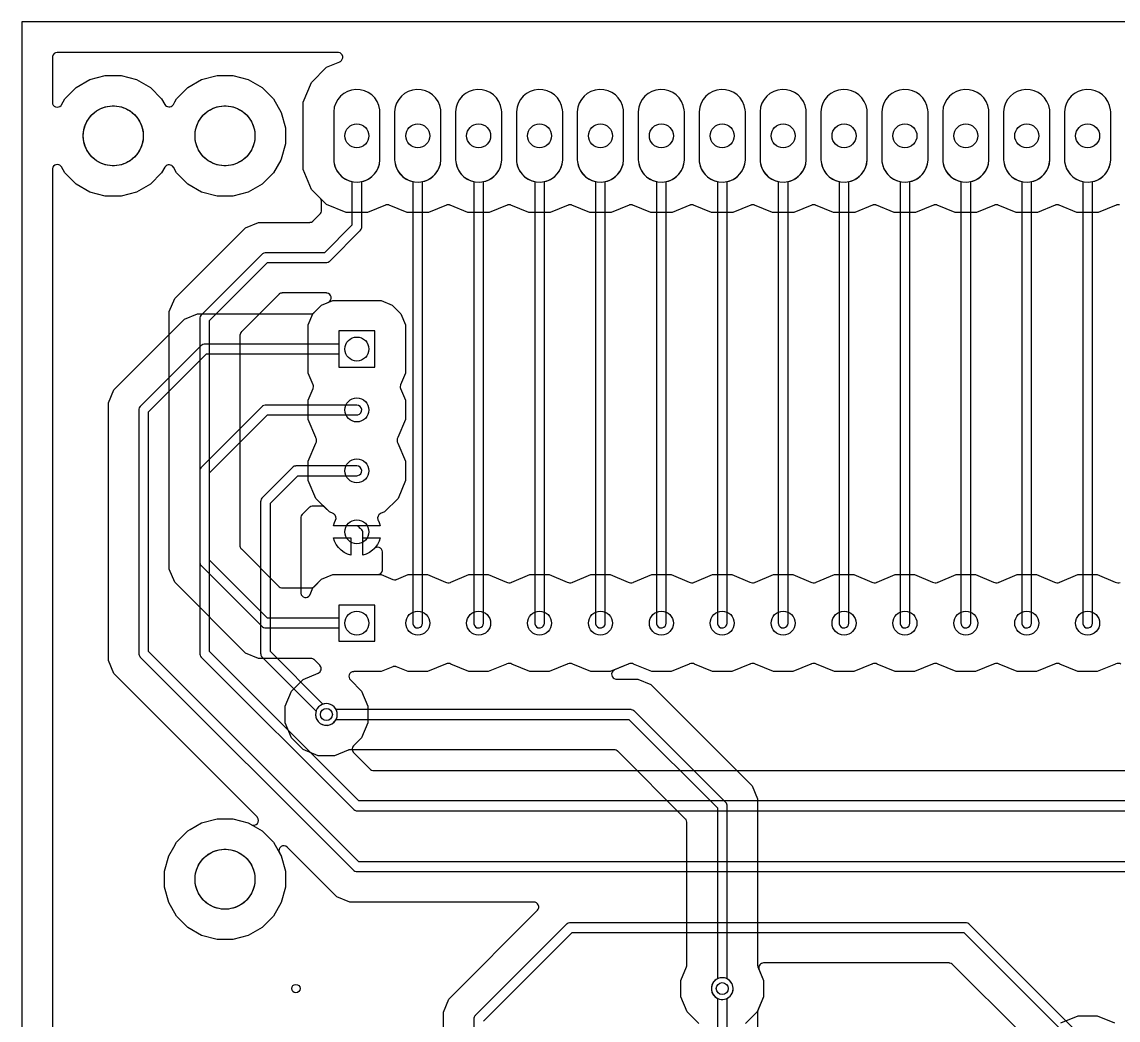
# Model space of a CAD drawing. Header units: millimetres. Extents: x 0 to 92.7, y 0 to 94.9.
# Drawn here: x 0 to 45.72, y 53.3 to 94.92 of the extents above; entities that cross this region are included whole.
import ezdxf

# ---------------------------------------------------------------- set-up
doc = ezdxf.new("R2010")
doc.units = ezdxf.units.MM

msp = doc.modelspace()

# ---------------------------------------------------------------- linework, layer by layer
at = {"layer": '16_copper'}
for points in [[(45.779, 87.286, 0.132341), (45.673, 87.289), (45.665, 87.287, 0.018108), (45.651, 87.282), (45.642, 87.279), (44.895, 86.97), (44.005, 86.97), (43.258, 87.279), (43.248, 87.282), (43.239, 87.286, 0.132341), (43.133, 87.289), (43.125, 87.287, 0.018108), (43.111, 87.282), (43.102, 87.279), (42.355, 86.97), (41.465, 86.97), (40.718, 87.279), (40.708, 87.282), (40.699, 87.286, 0.132341), (40.593, 87.289), (40.585, 87.287, 0.018108), (40.571, 87.282), (40.562, 87.279), (39.815, 86.97), (38.925, 86.97), (38.178, 87.279), (38.168, 87.282), (38.159, 87.286, 0.132341), (38.053, 87.289), (38.045, 87.287, 0.018108), (38.031, 87.282), (38.022, 87.279), (37.275, 86.97), (36.385, 86.97), (35.638, 87.279), (35.628, 87.282), (35.619, 87.286, 0.132341), (35.513, 87.289), (35.505, 87.287, 0.018108), (35.491, 87.282), (35.482, 87.279), (34.735, 86.97), (33.845, 86.97), (33.098, 87.279), (33.088, 87.282), (33.079, 87.286, 0.132341), (32.973, 87.289), (32.965, 87.287, 0.018108), (32.951, 87.282), (32.942, 87.279), (32.195, 86.97), (31.305, 86.97), (30.558, 87.279), (30.548, 87.282), (30.539, 87.286, 0.132341), (30.433, 87.289), (30.425, 87.287, 0.018108), (30.411, 87.282), (30.402, 87.279), (29.655, 86.97), (28.765, 86.97), (28.018, 87.279), (28.008, 87.282), (27.999, 87.286, 0.132341), (27.893, 87.289), (27.885, 87.287, 0.018108), (27.871, 87.282), (27.862, 87.279), (27.115, 86.97), (26.225, 86.97), (25.478, 87.279), (25.468, 87.282), (25.459, 87.286, 0.132341), (25.353, 87.289), (25.345, 87.287, 0.018108), (25.331, 87.282), (25.322, 87.279), (24.575, 86.97), (23.685, 86.97), (22.938, 87.279), (22.928, 87.282), (22.919, 87.286, 0.132341), (22.813, 87.289), (22.805, 87.287, 0.018104), (22.791, 87.282), (22.782, 87.279), (22.035, 86.97), (21.145, 86.97), (20.398, 87.279), (20.388, 87.282), (20.379, 87.286, 0.132341), (20.273, 87.289), (20.265, 87.287, 0.018104), (20.251, 87.282), (20.242, 87.279), (19.495, 86.97), (18.605, 86.97), (17.858, 87.279), (17.848, 87.282), (17.839, 87.286, 0.132341), (17.733, 87.289), (17.725, 87.287, 0.018104), (17.711, 87.282), (17.702, 87.279), (16.955, 86.97), (16.065, 86.97), (15.318, 87.279), (15.308, 87.282), (15.299, 87.286, 0.132341), (15.193, 87.289), (15.185, 87.287, 0.018104), (15.171, 87.282), (15.162, 87.279), (14.415, 86.97), (13.525, 86.97), (12.704, 87.31), (12.075, 87.939), (11.735, 88.76), (11.735, 91.58), (12.075, 92.401), (12.704, 93.03), (13.257, 93.259), (13.269, 93.265), (13.281, 93.271, 0.70493), (13.211, 93.647), (13.207, 93.648), (13.203, 93.649), (13.193, 93.649), (13.179, 93.65), (1.473, 93.65), (1.472, 93.65), (1.472, 93.65, 0.366019), (1.273, 93.479), (1.27, 93.447), (1.27, 91.569), (1.27, 91.569), (1.27, 91.568, 0.704924), (1.631, 91.441), (1.649, 91.467), (1.794, 91.717), (2.263, 92.187), (2.837, 92.518), (3.478, 92.69), (4.142, 92.69), (4.783, 92.518), (5.357, 92.187), (5.826, 91.717), (5.964, 91.479), (5.964, 91.479), (5.965, 91.478, 0.523728), (6.298, 91.453), (6.316, 91.479), (6.382, 91.593), (6.382, 91.593), (6.382, 91.593), (6.453, 91.717), (6.923, 92.187), (7.497, 92.518), (8.138, 92.69), (8.802, 92.69), (9.443, 92.518), (10.017, 92.187), (10.487, 91.717), (10.818, 91.143), (10.99, 90.502), (10.99, 89.838), (10.818, 89.197), (10.793, 89.153, 0.000046), (10.793, 89.153), (10.487, 88.623), (10.017, 88.153), (9.443, 87.822), (8.802, 87.65), (8.138, 87.65), (7.497, 87.822), (6.923, 88.153), (6.453, 88.623), (6.316, 88.861), (6.316, 88.861), (6.315, 88.862, 0.523725), (5.982, 88.887), (5.964, 88.861), (5.826, 88.623), (5.357, 88.153), (4.783, 87.822), (4.142, 87.65), (3.478, 87.65), (2.837, 87.822), (2.263, 88.153), (1.794, 88.623), (1.649, 88.873), (1.649, 88.873), (1.649, 88.873), (1.64, 88.886), (1.629, 88.902, 0.642164), (1.273, 88.803), (1.27, 88.771), (1.27, 33.772)], [(17.577, 40.347), (17.577, 53.633), (17.801, 54.174), (21.497, 57.87), (21.503, 57.877, 0.651678), (21.353, 58.217), (13.677, 58.217), (13.136, 58.441), (12.693, 58.884), (11.069, 60.508), (11.062, 60.514, 0.810132), (10.739, 60.283), (10.742, 60.276), (10.746, 60.27), (10.749, 60.263), (10.818, 60.143), (10.99, 59.502), (10.99, 58.838), (10.818, 58.197), (10.487, 57.623), (10.017, 57.153), (9.443, 56.822), (8.802, 56.65), (8.138, 56.65), (7.497, 56.822), (6.923, 57.153), (6.453, 57.623), (6.122, 58.197), (5.95, 58.838), (5.95, 59.502), (6.122, 60.143), (6.33, 60.504), (6.33, 60.504), (6.33, 60.504), (6.453, 60.717), (6.923, 61.187), (7.018, 61.241), (7.018, 61.241), (7.018, 61.241), (7.497, 61.518), (8.138, 61.69), (8.802, 61.69), (9.443, 61.518), (9.563, 61.449), (9.571, 61.445, 0.810165), (9.823, 61.751), (9.818, 61.758), (9.813, 61.763), (9.808, 61.769), (3.831, 67.746), (3.607, 68.287), (3.607, 79.033), (3.831, 79.574), (6.786, 82.529), (7.327, 82.753), (12.055, 82.753), (12.065, 82.754), (12.075, 82.754, 0.132342), (12.174, 82.792), (12.18, 82.797, 0.018024), (12.192, 82.807), (12.199, 82.813), (12.497, 83.111), (12.963, 83.304), (14.977, 83.304), (15.443, 83.111), (15.801, 82.753), (15.994, 82.287), (15.994, 80.273), (15.792, 79.786), (15.789, 79.776), (15.785, 79.767, 0.132341), (15.782, 79.661), (15.785, 79.653, 0.018104), (15.789, 79.639), (15.789, 79.638), (15.791, 79.634), (15.791, 79.633), (15.792, 79.63), (15.994, 79.143), (15.994, 78.337), (15.682, 77.585), (15.682, 77.585, 0.290661), (15.68, 77.36), (15.682, 77.356), (15.994, 76.603), (15.994, 75.797), (15.686, 75.053), (15.117, 74.484), (14.96, 74.419), (14.953, 74.415, 0.378372), (14.845, 74.169), (14.848, 74.16), (14.851, 74.152), (14.854, 74.147), (14.857, 74.139), (14.904, 74.047), (14.949, 73.91), (14.017, 73.91), (14.016, 73.91), (14.015, 73.91, 0.037338), (13.98, 73.907), (13.97, 73.904), (13.957, 73.907, 0.002034), (13.955, 73.907), (13.923, 73.91), (12.991, 73.91), (13.036, 74.047), (13.083, 74.139, 0.390782), (13.008, 74.405), (13, 74.409), (12.993, 74.413), (12.987, 74.416), (12.98, 74.419), (12.823, 74.484), (12.64, 74.667), (12.633, 74.674), (12.625, 74.681, 0.132344), (12.529, 74.724), (12.521, 74.725, 0.018059), (12.506, 74.726), (12.497, 74.727), (12.124, 74.727), (12.114, 74.726), (12.104, 74.726, 0.132342), (12.005, 74.688), (11.999, 74.683, 0.018024), (11.988, 74.673), (11.981, 74.667), (11.693, 74.379), (11.686, 74.372), (11.679, 74.364, 0.132344), (11.636, 74.268), (11.635, 74.259, 0.018059), (11.634, 74.245), (11.633, 74.236), (11.633, 71.123), (11.634, 71.109), (11.635, 71.096, 0.704925), (12.009, 71.016), (12.011, 71.02), (12.014, 71.024), (12.018, 71.033), (12.024, 71.045), (12.139, 71.323), (12.497, 71.681), (12.963, 71.874), (14.977, 71.874), (15.464, 71.672), (15.474, 71.669), (15.483, 71.665, 0.132341), (15.589, 71.662), (15.597, 71.665, 0.018104), (15.611, 71.669), (15.62, 71.672), (16.107, 71.874), (16.913, 71.874), (17.665, 71.562), (17.665, 71.562, 0.257634), (17.869, 71.547), (17.883, 71.556), (17.894, 71.562), (18.647, 71.874), (19.453, 71.874), (20.205, 71.562), (20.205, 71.562, 0.257634), (20.409, 71.547), (20.423, 71.556), (20.434, 71.562), (21.187, 71.874), (21.993, 71.874), (22.745, 71.562), (22.745, 71.562, 0.257634), (22.949, 71.547), (22.963, 71.556), (22.974, 71.562), (23.727, 71.874), (24.533, 71.874), (25.285, 71.562), (25.285, 71.562, 0.257634), (25.489, 71.547), (25.503, 71.556), (25.514, 71.562), (26.267, 71.874), (27.073, 71.874), (27.825, 71.562), (27.825, 71.562, 0.257634), (28.029, 71.547), (28.043, 71.556), (28.054, 71.562), (28.807, 71.874), (29.613, 71.874), (30.365, 71.562), (30.365, 71.562, 0.257634), (30.569, 71.547), (30.583, 71.556), (30.594, 71.562), (31.347, 71.874), (32.153, 71.874), (32.905, 71.562), (32.905, 71.562, 0.257634), (33.109, 71.547), (33.123, 71.556), (33.134, 71.562), (33.887, 71.874), (34.693, 71.874), (35.445, 71.562), (35.445, 71.562, 0.257634), (35.649, 71.547), (35.663, 71.556), (35.674, 71.562), (36.427, 71.874), (37.233, 71.874), (37.985, 71.562), (37.985, 71.562, 0.257634), (38.189, 71.547), (38.203, 71.556), (38.214, 71.562), (38.967, 71.874), (39.773, 71.874), (40.525, 71.562), (40.525, 71.562, 0.257634), (40.729, 71.547), (40.743, 71.556), (40.754, 71.562), (41.507, 71.874), (42.313, 71.874), (43.065, 71.562), (43.065, 71.562, 0.257634), (43.269, 71.547), (43.283, 71.556), (43.294, 71.562), (44.047, 71.874), (44.853, 71.874), (45.605, 71.562), (45.605, 71.562, 0.257634), (45.809, 71.547)], [(48.26, 59.893), (14.054, 59.893), (5.283, 68.664), (5.283, 78.656), (7.704, 81.077), (13.216, 81.077), (13.216, 80.526), (14.724, 80.526), (14.724, 82.034), (13.216, 82.034), (13.216, 81.483), (7.62, 81.483), (7.61, 81.482), (7.6, 81.482, 0.132342), (7.501, 81.445), (7.495, 81.439, 0.018024), (7.483, 81.43), (7.476, 81.424), (4.936, 78.884), (4.93, 78.876), (4.923, 78.869, 0.132344), (4.879, 78.772), (4.879, 78.764, 0.018059), (4.878, 78.749), (4.877, 78.74), (4.877, 68.58), (4.878, 68.57), (4.878, 68.56, 0.132342), (4.915, 68.461), (4.921, 68.455, 0.018024), (4.93, 68.443), (4.936, 68.436), (13.826, 59.546), (13.834, 59.54), (13.841, 59.533, 0.132344), (13.938, 59.489), (13.946, 59.489, 0.018059), (13.961, 59.488), (13.97, 59.487), (48.176, 59.487)], [(49.53, 62.433), (14.054, 62.433), (7.823, 68.664), (7.823, 76.116), (10.244, 78.537), (13.97, 78.537), (14.005, 78.54, 0.915917), (13.97, 78.943), (10.16, 78.943), (10.15, 78.942), (10.14, 78.942, 0.132342), (10.041, 78.905), (10.035, 78.899, 0.018024), (10.023, 78.89), (10.016, 78.884), (7.476, 76.344), (7.47, 76.336), (7.463, 76.329, 0.132344), (7.419, 76.232), (7.419, 76.224, 0.018059), (7.418, 76.209), (7.417, 76.2), (7.417, 68.58), (7.418, 68.57), (7.418, 68.56, 0.132342), (7.455, 68.461), (7.461, 68.455, 0.018024), (7.47, 68.443), (7.476, 68.436), (13.826, 62.086), (13.834, 62.08), (13.841, 62.073, 0.132344), (13.938, 62.029), (13.946, 62.029, 0.018059), (13.961, 62.028), (13.97, 62.027), (49.446, 62.027)], [(45.835, 68.138, 0.257636), (45.631, 68.153), (45.617, 68.144), (45.606, 68.138), (44.853, 67.826), (44.047, 67.826), (43.295, 68.138), (43.295, 68.138, 0.257636), (43.091, 68.153), (43.077, 68.144), (43.066, 68.138), (42.313, 67.826), (41.507, 67.826), (40.755, 68.138), (40.755, 68.138, 0.257636), (40.551, 68.153), (40.537, 68.144), (40.526, 68.138), (39.773, 67.826), (38.967, 67.826), (38.215, 68.138), (38.215, 68.138, 0.257636), (38.011, 68.153), (37.997, 68.144), (37.986, 68.138), (37.233, 67.826), (36.427, 67.826), (35.675, 68.138), (35.675, 68.138, 0.257636), (35.471, 68.153), (35.457, 68.144), (35.446, 68.138), (34.693, 67.826), (33.887, 67.826), (33.135, 68.138), (33.135, 68.138, 0.257636), (32.931, 68.153), (32.917, 68.144), (32.906, 68.138), (32.153, 67.826), (31.347, 67.826), (30.595, 68.138), (30.595, 68.138, 0.257636), (30.391, 68.153), (30.377, 68.144), (30.366, 68.138), (29.613, 67.826), (28.807, 67.826), (28.055, 68.138), (28.055, 68.138, 0.257636), (27.851, 68.153), (27.837, 68.144), (27.826, 68.138), (27.073, 67.826), (26.267, 67.826), (25.515, 68.138), (25.515, 68.138, 0.257636), (25.311, 68.153), (25.297, 68.144), (25.286, 68.138), (24.533, 67.826), (23.727, 67.826), (22.975, 68.138), (22.975, 68.138, 0.257636), (22.771, 68.153), (22.757, 68.144), (22.746, 68.138), (21.993, 67.826), (21.187, 67.826), (20.435, 68.138), (20.435, 68.138, 0.257636), (20.231, 68.153), (20.217, 68.144), (20.206, 68.138), (19.453, 67.826), (18.647, 67.826), (17.895, 68.138), (17.895, 68.138, 0.257636), (17.691, 68.153), (17.677, 68.144), (17.666, 68.138), (16.913, 67.826), (16.107, 67.826), (15.62, 68.028), (15.61, 68.031), (15.601, 68.035, 0.132341), (15.495, 68.038), (15.487, 68.035, 0.018104), (15.473, 68.031), (15.464, 68.028), (14.977, 67.826), (13.842, 67.826), (13.832, 67.825, 0.651699), (13.698, 67.479), (14.161, 67.016), (14.423, 66.383), (14.423, 65.697), (14.161, 65.064), (13.834, 64.737), (13.833, 64.736), (13.833, 64.736, 0.366016), (13.813, 64.474), (13.834, 64.45), (14.521, 63.763), (14.528, 63.756), (14.536, 63.749, 0.132344), (14.632, 63.706), (14.641, 63.705, 0.018059), (14.655, 63.704), (14.664, 63.703), (49.823, 63.703)], [(44.594, 52.214), (39.514, 57.294), (39.506, 57.3), (39.499, 57.307, 0.132344), (39.402, 57.351), (39.394, 57.351, 0.018059), (39.379, 57.352), (39.37, 57.353), (22.86, 57.353), (22.85, 57.352), (22.84, 57.352, 0.132342), (22.741, 57.315), (22.735, 57.309, 0.018024), (22.723, 57.3), (22.716, 57.294), (18.906, 53.484), (18.9, 53.476), (18.893, 53.469, 0.132344), (18.849, 53.372), (18.849, 53.364, 0.018059), (18.848, 53.349), (18.847, 53.34), (18.847, 40.64)], [(41.687, 52.75), (38.819, 55.617), (38.812, 55.624), (38.804, 55.631, 0.132344), (38.708, 55.674), (38.699, 55.675, 0.018059), (38.685, 55.676), (38.676, 55.677), (30.937, 55.677), (30.932, 55.676), (30.927, 55.677, 0.469056), (30.74, 55.427), (30.744, 55.412), (30.747, 55.402), (30.749, 55.399), (30.75, 55.396), (30.933, 54.953), (30.933, 54.267), (30.698, 53.699), (30.696, 53.693), (30.694, 53.688, 0.04389), (30.685, 53.653), (30.684, 53.639), (30.682, 53.63), (30.683, 53.626), (30.682, 53.621), (30.682, 37.524)], [(29.412, 36.914), (29.412, 54.203), (29.462, 54.232, 1), (28.958, 54.988), (28.911, 54.951, 0.53335), (29.008, 54.203), (29.008, 36.83)]]:
    msp.add_lwpolyline(points, format="xyb", dxfattribs=at)
for points in [[(14.096, 88.247, 0.363971), (14.935, 89.163), (14.935, 91.177), (14.928, 91.261, 0.916332), (13.005, 91.177), (13.005, 89.163), (13.012, 89.079, 0.388879), (14.012, 88.24)], [(16.636, 88.247, 0.363971), (17.475, 89.163), (17.475, 91.177), (17.468, 91.261, 0.916332), (15.545, 91.177), (15.545, 89.163), (15.552, 89.079, 0.388879), (16.552, 88.24)], [(19.176, 88.247, 0.363971), (20.015, 89.163), (20.015, 91.177), (20.008, 91.261, 0.916332), (18.085, 91.177), (18.085, 89.163), (18.092, 89.079, 0.388879), (19.092, 88.24)], [(21.716, 88.247, 0.363971), (22.555, 89.163), (22.555, 91.177), (22.548, 91.261, 0.916332), (20.625, 91.177), (20.625, 89.163), (20.632, 89.079, 0.388879), (21.632, 88.24)], [(24.256, 88.247, 0.363971), (25.095, 89.163), (25.095, 91.177), (25.088, 91.261, 0.916332), (23.165, 91.177), (23.165, 89.163), (23.172, 89.079, 0.388879), (24.172, 88.24)], [(26.796, 88.247, 0.363971), (27.635, 89.163), (27.635, 91.177), (27.628, 91.261, 0.916332), (25.705, 91.177), (25.705, 89.163), (25.712, 89.079, 0.388879), (26.712, 88.24)], [(29.336, 88.247, 0.363971), (30.175, 89.163), (30.175, 91.177), (30.168, 91.261, 0.916332), (28.245, 91.177), (28.245, 89.163), (28.252, 89.079, 0.388879), (29.252, 88.24)], [(31.876, 88.247, 0.363971), (32.715, 89.163), (32.715, 91.177), (32.708, 91.261, 0.916332), (30.785, 91.177), (30.785, 89.163), (30.792, 89.079, 0.388879), (31.792, 88.24)], [(34.416, 88.247, 0.363971), (35.255, 89.163), (35.255, 91.177), (35.248, 91.261, 0.916332), (33.325, 91.177), (33.325, 89.163), (33.332, 89.079, 0.388879), (34.332, 88.24)], [(36.956, 88.247, 0.363971), (37.795, 89.163), (37.795, 91.177), (37.788, 91.261, 0.916332), (35.865, 91.177), (35.865, 89.163), (35.872, 89.079, 0.388879), (36.872, 88.24)], [(39.496, 88.247, 0.363971), (40.335, 89.163), (40.335, 91.177), (40.328, 91.261, 0.916332), (38.405, 91.177), (38.405, 89.163), (38.412, 89.079, 0.388879), (39.412, 88.24)], [(42.036, 88.247, 0.363971), (42.875, 89.163), (42.875, 91.177), (42.868, 91.261, 0.916332), (40.945, 91.177), (40.945, 89.163), (40.952, 89.079, 0.388879), (41.952, 88.24)], [(44.576, 88.247, 0.363971), (45.415, 89.163), (45.415, 91.177), (45.408, 91.261, 0.916332), (43.485, 91.177), (43.485, 89.163), (43.492, 89.079, 0.388879), (44.492, 88.24)], [(12.789, 65.595, 1), (12.611, 66.485), (12.557, 66.471), (10.363, 68.664), (10.363, 74.846), (11.514, 75.997), (13.97, 75.997), (14.005, 76, 0.915917), (13.97, 76.403), (11.43, 76.403), (11.42, 76.402), (11.41, 76.402, 0.132342), (11.311, 76.365), (11.305, 76.359, 0.018024), (11.293, 76.35), (11.286, 76.344), (10.016, 75.074), (10.01, 75.066), (10.003, 75.059, 0.132344), (9.959, 74.962), (9.959, 74.954, 0.018059), (9.958, 74.939), (9.957, 74.93), (9.957, 68.58), (9.958, 68.57), (9.958, 68.56, 0.132342), (9.995, 68.461), (10.001, 68.455, 0.018024), (10.01, 68.443), (10.016, 68.436), (12.269, 66.183), (12.255, 66.129, 0.493143), (12.73, 65.587)]]:
    msp.add_lwpolyline(points, format="xyb", close=True, dxfattribs=at)
for points in [[(13.583, 72.726), (13.442, 72.798), (13.313, 72.891), (13.201, 73.003), (13.108, 73.132), (13.036, 73.273), (12.991, 73.41), (13.72, 73.41), (13.72, 72.681)], [(14.22, 73.41), (14.949, 73.41), (14.904, 73.273), (14.832, 73.132), (14.739, 73.003), (14.627, 72.891), (14.498, 72.798), (14.357, 72.726), (14.22, 72.681)], [(14.724, 70.604), (13.216, 70.604), (13.216, 69.096), (14.724, 69.096)]]:
    msp.add_lwpolyline(points, close=True, dxfattribs=at)
msp.add_lwpolyline([(19.253, 53.256), (22.944, 56.947), (39.286, 56.947), (44.111, 52.121)], dxfattribs=at)
at = {"layer": '1_copper'}
for points in [[(28.234, 53.149), (27.749, 53.634), (27.487, 54.267), (27.487, 54.953), (27.722, 55.521), (27.724, 55.527), (27.726, 55.532, 0.04389), (27.735, 55.567), (27.736, 55.581), (27.738, 55.59), (27.737, 55.594), (27.738, 55.599), (27.738, 61.535), (27.737, 61.545), (27.737, 61.555, 0.132342), (27.699, 61.654), (27.694, 61.66, 0.018024), (27.684, 61.671), (27.678, 61.678), (24.849, 64.507), (24.842, 64.514), (24.834, 64.521, 0.132344), (24.738, 64.564), (24.729, 64.565, 0.018059), (24.715, 64.566), (24.706, 64.567), (13.687, 64.567), (13.681, 64.566), (13.675, 64.566, 0.043887), (13.64, 64.561), (13.627, 64.557), (13.617, 64.554), (13.613, 64.553), (13.609, 64.551), (13.043, 64.317), (12.357, 64.317), (11.724, 64.579), (11.239, 65.064), (10.977, 65.697), (10.977, 66.383), (11.239, 67.016), (11.724, 67.501), (12.356, 67.763), (12.36, 67.765), (12.365, 67.767, 0.469058), (12.443, 68.069), (12.433, 68.081), (12.427, 68.089), (12.424, 68.091), (12.422, 68.094), (12.199, 68.317), (12.191, 68.324), (12.184, 68.331, 0.132344), (12.087, 68.374), (12.079, 68.375, 0.018067), (12.064, 68.376), (12.055, 68.377), (9.867, 68.377), (9.325, 68.601), (6.371, 71.556), (6.147, 72.097), (6.147, 82.843), (6.371, 83.384), (9.325, 86.339), (9.867, 86.563), (12.006, 86.563), (12.016, 86.564), (12.026, 86.564, 0.132342), (12.125, 86.602), (12.131, 86.607, 0.018024), (12.142, 86.617), (12.149, 86.623), (12.437, 86.911), (12.444, 86.918), (12.451, 86.926, 0.132344), (12.494, 87.022), (12.495, 87.031, 0.018059), (12.496, 87.045), (12.497, 87.054), (12.497, 87.433), (12.496, 87.443), (12.496, 87.453, 0.132342), (12.458, 87.552), (12.453, 87.558, 0.018024), (12.443, 87.569), (12.437, 87.576), (12.075, 87.939), (11.735, 88.76), (11.735, 91.58), (12.075, 92.401), (12.704, 93.03), (13.257, 93.259), (13.269, 93.265), (13.281, 93.271, 0.70493), (13.211, 93.647), (13.207, 93.648), (13.203, 93.649), (13.193, 93.649), (13.179, 93.65), (1.473, 93.65), (1.472, 93.65), (1.472, 93.65, 0.366019), (1.273, 93.479), (1.27, 93.447), (1.27, 91.569), (1.27, 91.569), (1.27, 91.568, 0.704924), (1.631, 91.441), (1.649, 91.467), (1.794, 91.717), (2.263, 92.187), (2.837, 92.518), (3.478, 92.69), (4.142, 92.69), (4.783, 92.518), (5.357, 92.187), (5.826, 91.717), (5.964, 91.479), (5.964, 91.479), (5.965, 91.478, 0.523728), (6.298, 91.453), (6.316, 91.479), (6.382, 91.593), (6.382, 91.593), (6.382, 91.593), (6.453, 91.717), (6.923, 92.187), (7.497, 92.518), (8.138, 92.69), (8.802, 92.69), (9.443, 92.518), (10.017, 92.187), (10.487, 91.717), (10.818, 91.143), (10.99, 90.502), (10.99, 89.838), (10.818, 89.197), (10.793, 89.153, 0.000046), (10.793, 89.153), (10.487, 88.623), (10.017, 88.153), (9.443, 87.822), (8.802, 87.65), (8.138, 87.65), (7.497, 87.822), (6.923, 88.153), (6.453, 88.623), (6.316, 88.861), (6.316, 88.861), (6.315, 88.862, 0.523725), (5.982, 88.887), (5.964, 88.861), (5.826, 88.623), (5.357, 88.153), (4.783, 87.822), (4.142, 87.65), (3.478, 87.65), (2.837, 87.822), (2.263, 88.153), (1.794, 88.623), (1.649, 88.873), (1.649, 88.873), (1.649, 88.873), (1.64, 88.886), (1.629, 88.902, 0.642164), (1.273, 88.803), (1.27, 88.771), (1.27, 33.772)], [(45.835, 68.138, 0.257636), (45.631, 68.153), (45.617, 68.144), (45.606, 68.138), (44.853, 67.826), (44.047, 67.826), (43.295, 68.138), (43.295, 68.138, 0.257636), (43.091, 68.153), (43.077, 68.144), (43.066, 68.138), (42.313, 67.826), (41.507, 67.826), (40.755, 68.138), (40.755, 68.138, 0.257636), (40.551, 68.153), (40.537, 68.144), (40.526, 68.138), (39.773, 67.826), (38.967, 67.826), (38.215, 68.138), (38.215, 68.138, 0.257636), (38.011, 68.153), (37.997, 68.144), (37.986, 68.138), (37.233, 67.826), (36.427, 67.826), (35.675, 68.138), (35.675, 68.138, 0.257636), (35.471, 68.153), (35.457, 68.144), (35.446, 68.138), (34.693, 67.826), (33.887, 67.826), (33.135, 68.138), (33.135, 68.138, 0.257636), (32.931, 68.153), (32.917, 68.144), (32.906, 68.138), (32.153, 67.826), (31.347, 67.826), (30.595, 68.138), (30.595, 68.138, 0.257636), (30.391, 68.153), (30.377, 68.144), (30.366, 68.138), (29.613, 67.826), (28.807, 67.826), (28.055, 68.138), (28.055, 68.138, 0.257636), (27.851, 68.153), (27.837, 68.144), (27.826, 68.138), (27.073, 67.826), (26.267, 67.826), (25.515, 68.138), (25.515, 68.138, 0.257636), (25.311, 68.153), (25.297, 68.144), (25.286, 68.138), (24.721, 67.904), (24.709, 67.898), (24.697, 67.892, 0.70493), (24.767, 67.516), (24.771, 67.515), (24.775, 67.515), (24.785, 67.514), (24.799, 67.513), (25.693, 67.513), (26.234, 67.289), (30.459, 63.064), (30.683, 62.523), (30.683, 61.908), (30.682, 61.903), (30.683, 61.899), (30.682, 61.894), (30.682, 55.599), (30.683, 55.593), (30.683, 55.587, 0.043887), (30.688, 55.552), (30.692, 55.539), (30.695, 55.529), (30.696, 55.525), (30.698, 55.521), (30.933, 54.953), (30.933, 54.267), (30.671, 53.634), (30.186, 53.149)]]:
    msp.add_lwpolyline(points, format="xyb", dxfattribs=at)
for points in [[(14.724, 70.604), (13.216, 70.604), (13.216, 70.053), (10.244, 70.053), (7.823, 72.474), (7.823, 82.466), (10.244, 84.887), (12.7, 84.887), (12.71, 84.888), (12.72, 84.888, 0.132342), (12.819, 84.925), (12.825, 84.931, 0.018024), (12.837, 84.94), (12.844, 84.946), (14.114, 86.216), (14.12, 86.224), (14.127, 86.231, 0.132344), (14.171, 86.328), (14.171, 86.336, 0.018059), (14.172, 86.351), (14.173, 86.36), (14.173, 88.261), (14.179, 88.262, 0.339455), (14.935, 89.163), (14.935, 91.177), (14.928, 91.261, 0.916332), (13.005, 91.177), (13.005, 89.163), (13.012, 89.079, 0.315299), (13.761, 88.262), (13.767, 88.261), (13.767, 86.444), (12.616, 85.293), (10.16, 85.293), (10.15, 85.292), (10.14, 85.292, 0.132342), (10.041, 85.255), (10.035, 85.249, 0.018024), (10.023, 85.24), (10.016, 85.234), (7.476, 82.694), (7.47, 82.686), (7.463, 82.679, 0.132344), (7.419, 82.582), (7.419, 82.574, 0.018059), (7.418, 82.559), (7.417, 82.55), (7.417, 72.39), (7.418, 72.38), (7.418, 72.37, 0.132342), (7.455, 72.271), (7.461, 72.265, 0.018024), (7.47, 72.253), (7.476, 72.246), (10.016, 69.706), (10.024, 69.7), (10.031, 69.693, 0.132344), (10.128, 69.649), (10.136, 69.649, 0.018059), (10.151, 69.648), (10.16, 69.647), (13.216, 69.647), (13.216, 69.096), (14.724, 69.096)], [(16.547, 69.65, 0.361416), (16.713, 69.85), (16.713, 88.261), (16.719, 88.262, 0.339455), (17.475, 89.163), (17.475, 91.177), (17.468, 91.261, 0.916332), (15.545, 91.177), (15.545, 89.163), (15.552, 89.079, 0.315299), (16.301, 88.262), (16.307, 88.261), (16.307, 69.85), (16.31, 69.815, 0.366015), (16.512, 69.647)], [(19.087, 69.65, 0.361416), (19.253, 69.85), (19.253, 88.261), (19.259, 88.262, 0.339455), (20.015, 89.163), (20.015, 91.177), (20.008, 91.261, 0.916332), (18.085, 91.177), (18.085, 89.163), (18.092, 89.079, 0.315299), (18.841, 88.262), (18.847, 88.261), (18.847, 69.85), (18.85, 69.815, 0.366015), (19.052, 69.647)], [(21.627, 69.65, 0.361416), (21.793, 69.85), (21.793, 88.261), (21.799, 88.262, 0.339455), (22.555, 89.163), (22.555, 91.177), (22.548, 91.261, 0.916332), (20.625, 91.177), (20.625, 89.163), (20.632, 89.079, 0.315299), (21.381, 88.262), (21.387, 88.261), (21.387, 69.85), (21.39, 69.815, 0.366015), (21.592, 69.647)], [(24.167, 69.65, 0.361416), (24.333, 69.85), (24.333, 88.261), (24.339, 88.262, 0.339455), (25.095, 89.163), (25.095, 91.177), (25.088, 91.261, 0.916332), (23.165, 91.177), (23.165, 89.163), (23.172, 89.079, 0.315299), (23.921, 88.262), (23.927, 88.261), (23.927, 69.85), (23.93, 69.815, 0.366015), (24.132, 69.647)], [(26.707, 69.65, 0.361416), (26.873, 69.85), (26.873, 88.261), (26.879, 88.262, 0.339455), (27.635, 89.163), (27.635, 91.177), (27.628, 91.261, 0.916332), (25.705, 91.177), (25.705, 89.163), (25.712, 89.079, 0.315299), (26.461, 88.262), (26.467, 88.261), (26.467, 69.85), (26.47, 69.815, 0.366015), (26.672, 69.647)], [(29.247, 69.65, 0.361416), (29.413, 69.85), (29.413, 88.261), (29.419, 88.262, 0.339455), (30.175, 89.163), (30.175, 91.177), (30.168, 91.261, 0.916332), (28.245, 91.177), (28.245, 89.163), (28.252, 89.079, 0.315299), (29.001, 88.262), (29.007, 88.261), (29.007, 69.85), (29.01, 69.815, 0.366015), (29.212, 69.647)], [(31.787, 69.65, 0.361416), (31.953, 69.85), (31.953, 88.261), (31.959, 88.262, 0.339455), (32.715, 89.163), (32.715, 91.177), (32.708, 91.261, 0.916332), (30.785, 91.177), (30.785, 89.163), (30.792, 89.079, 0.315299), (31.541, 88.262), (31.547, 88.261), (31.547, 69.85), (31.55, 69.815, 0.366015), (31.752, 69.647)], [(34.327, 69.65, 0.361416), (34.493, 69.85), (34.493, 88.261), (34.499, 88.262, 0.339455), (35.255, 89.163), (35.255, 91.177), (35.248, 91.261, 0.916332), (33.325, 91.177), (33.325, 89.163), (33.332, 89.079, 0.315299), (34.081, 88.262), (34.087, 88.261), (34.087, 69.85), (34.09, 69.815, 0.366015), (34.292, 69.647)], [(36.867, 69.65, 0.361416), (37.033, 69.85), (37.033, 88.261), (37.039, 88.262, 0.339455), (37.795, 89.163), (37.795, 91.177), (37.788, 91.261, 0.916332), (35.865, 91.177), (35.865, 89.163), (35.872, 89.079, 0.315299), (36.621, 88.262), (36.627, 88.261), (36.627, 69.85), (36.63, 69.815, 0.366015), (36.832, 69.647)], [(39.407, 69.65, 0.361416), (39.573, 69.85), (39.573, 88.261), (39.579, 88.262, 0.339455), (40.335, 89.163), (40.335, 91.177), (40.328, 91.261, 0.916332), (38.405, 91.177), (38.405, 89.163), (38.412, 89.079, 0.315299), (39.161, 88.262), (39.167, 88.261), (39.167, 69.85), (39.17, 69.815, 0.366015), (39.372, 69.647)], [(41.947, 69.65, 0.361416), (42.113, 69.85), (42.113, 88.261), (42.119, 88.262, 0.339455), (42.875, 89.163), (42.875, 91.177), (42.868, 91.261, 0.916332), (40.945, 91.177), (40.945, 89.163), (40.952, 89.079, 0.315299), (41.701, 88.262), (41.707, 88.261), (41.707, 69.85), (41.71, 69.815, 0.366015), (41.912, 69.647)], [(44.487, 69.65, 0.361416), (44.653, 69.85), (44.653, 88.261), (44.659, 88.262, 0.339455), (45.415, 89.163), (45.415, 91.177), (45.408, 91.261, 0.916332), (43.485, 91.177), (43.485, 89.163), (43.492, 89.079, 0.315299), (44.241, 88.262), (44.247, 88.261), (44.247, 69.85), (44.25, 69.815, 0.366015), (44.452, 69.647)], [(12.065, 71.324), (12.075, 71.324, 0.132338), (12.174, 71.362), (12.18, 71.367, 0.018024), (12.192, 71.377), (12.199, 71.383), (12.497, 71.681), (12.963, 71.874), (14.834, 71.874), (14.834, 71.874), (14.835, 71.874, 0.366019), (15.034, 72.045), (15.037, 72.077), (15.037, 72.811), (15.036, 72.82, 0.651706), (14.69, 72.954), (14.627, 72.891), (14.498, 72.798), (14.357, 72.726), (14.22, 72.681), (14.22, 73.613), (14.22, 73.614), (14.22, 73.615, 0.222878), (14.145, 73.77), (14.131, 73.78), (14.117, 73.79, 0.001556), (14.116, 73.791), (14.105, 73.795), (14.099, 73.809, 0.225014), (13.955, 73.907), (13.923, 73.91), (12.991, 73.91), (13.036, 74.047), (13.083, 74.139, 0.390782), (13.008, 74.405), (13, 74.409), (12.993, 74.413), (12.987, 74.416), (12.98, 74.419), (12.823, 74.484), (12.254, 75.053), (11.946, 75.797), (11.946, 76.603), (12.258, 77.355), (12.258, 77.355, 0.29058), (12.26, 77.58), (12.258, 77.584), (11.946, 78.337), (11.946, 79.143), (12.148, 79.63), (12.149, 79.634), (12.15, 79.637), (12.152, 79.642, 0.142835), (12.158, 79.755), (12.155, 79.763, 0.018104), (12.151, 79.777), (12.148, 79.786), (11.946, 80.273), (11.946, 82.287), (12.139, 82.753), (12.497, 83.111), (12.775, 83.226), (12.787, 83.232), (12.799, 83.238, 0.70493), (12.729, 83.614), (12.725, 83.615), (12.721, 83.615), (12.711, 83.616), (12.697, 83.617), (10.854, 83.617), (10.844, 83.616), (10.834, 83.616, 0.132342), (10.735, 83.578), (10.729, 83.573, 0.018024), (10.718, 83.563), (10.711, 83.557), (9.153, 81.999), (9.146, 81.992), (9.139, 81.984, 0.132344), (9.096, 81.888), (9.095, 81.879, 0.018059), (9.094, 81.865), (9.093, 81.856), (9.093, 73.084), (9.094, 73.074), (9.094, 73.064, 0.132342), (9.132, 72.965), (9.137, 72.959, 0.018024), (9.147, 72.948), (9.153, 72.941), (10.711, 71.383), (10.718, 71.376), (10.726, 71.369, 0.132344), (10.822, 71.326), (10.831, 71.325, 0.018059), (10.845, 71.324), (10.854, 71.323), (12.055, 71.323)], [(29.299, 54.165, 0.715224), (29.412, 55.017), (29.412, 62.213), (29.413, 62.215, 0.21862), (29.354, 62.374), (25.544, 66.184), (25.536, 66.19), (25.529, 66.197, 0.132344), (25.432, 66.241), (25.424, 66.241, 0.018059), (25.409, 66.242), (25.4, 66.243), (13.106, 66.243), (13.078, 66.292, 1), (12.322, 65.788), (12.359, 65.741, 0.532616), (13.106, 65.837), (25.316, 65.837), (29.008, 62.145), (29.008, 55.017), (28.958, 54.988, 0.767326), (29.24, 54.157)]]:
    msp.add_lwpolyline(points, format="xyb", close=True, dxfattribs=at)
for points in [[(14.724, 82.034), (13.216, 82.034), (13.216, 80.526), (14.724, 80.526)], [(13.583, 72.726), (13.442, 72.798), (13.313, 72.891), (13.201, 73.003), (13.108, 73.132), (13.036, 73.273), (12.991, 73.41), (13.72, 73.41), (13.72, 72.681)], [(8.138, 56.65), (7.497, 56.822), (6.923, 57.153), (6.453, 57.623), (6.122, 58.197), (5.95, 58.838), (5.95, 59.502), (6.122, 60.143), (6.33, 60.504), (6.33, 60.504), (6.33, 60.504), (6.453, 60.717), (6.923, 61.187), (7.018, 61.241), (7.018, 61.241), (7.018, 61.241), (7.497, 61.518), (8.138, 61.69), (8.802, 61.69), (9.443, 61.518), (10.017, 61.187), (10.487, 60.717), (10.818, 60.143), (10.99, 59.502), (10.99, 58.838), (10.818, 58.197), (10.487, 57.623), (10.017, 57.153), (9.443, 56.822), (8.802, 56.65)]]:
    msp.add_lwpolyline(points, close=True, dxfattribs=at)
msp.add_lwpolyline([(43.332, 53.177), (44.057, 53.478), (44.843, 53.478), (45.568, 53.177)], dxfattribs=at)
at = {"layer": 'drills_NPTH'}
for centre in [(3.81, 90.17), (8.47, 90.17), (8.47, 59.17)]:
    msp.add_circle(centre, 1.25, dxfattribs=at)
at = {"layer": 'drills_PTH'}
for centre in [(13.97, 90.17), (16.51, 90.17), (19.05, 90.17), (21.59, 90.17), (24.13, 90.17), (26.67, 90.17), (29.21, 90.17), (31.75, 90.17), (34.29, 90.17), (36.83, 90.17), (39.37, 90.17), (41.91, 90.17), (44.45, 90.17), (13.97, 81.28), (13.97, 78.74), (13.97, 76.2), (13.97, 73.66), (13.97, 69.85), (16.51, 69.85), (19.05, 69.85), (21.59, 69.85), (24.13, 69.85), (26.67, 69.85), (29.21, 69.85), (31.75, 69.85), (34.29, 69.85), (36.83, 69.85), (39.37, 69.85), (41.91, 69.85), (44.45, 69.85)]:
    msp.add_circle(centre, 0.5, dxfattribs=at)
at = {"layer": 'drills_via_1_16'}
for centre, radius in [((12.7, 66.04), 0.25), ((11.43, 54.61), 0.175), ((29.21, 54.61), 0.25)]:
    msp.add_circle(centre, radius, dxfattribs=at)
at = {"layer": 'holes'}
for points in [[(5.06, 90.121), (5.052, 90.023), (5.037, 89.926), (5.014, 89.83), (4.984, 89.737), (4.946, 89.646), (4.901, 89.559), (4.85, 89.475), (4.792, 89.396), (4.729, 89.321), (4.659, 89.251), (4.584, 89.188), (4.505, 89.13), (4.421, 89.079), (4.334, 89.034), (4.243, 88.996), (4.15, 88.966), (4.054, 88.943), (3.957, 88.928), (3.859, 88.92), (3.761, 88.92), (3.663, 88.928), (3.566, 88.943), (3.47, 88.966), (3.377, 88.996), (3.286, 89.034), (3.199, 89.079), (3.115, 89.13), (3.036, 89.188), (2.961, 89.251), (2.891, 89.321), (2.828, 89.396), (2.77, 89.475), (2.719, 89.559), (2.674, 89.646), (2.636, 89.737), (2.606, 89.83), (2.583, 89.926), (2.568, 90.023), (2.56, 90.121), (2.56, 90.219), (2.568, 90.317), (2.583, 90.414), (2.606, 90.51), (2.636, 90.603), (2.674, 90.694), (2.719, 90.781), (2.77, 90.865), (2.828, 90.944), (2.891, 91.019), (2.961, 91.089), (3.036, 91.152), (3.115, 91.21), (3.199, 91.261), (3.286, 91.306), (3.377, 91.344), (3.47, 91.374), (3.566, 91.397), (3.663, 91.412), (3.761, 91.42), (3.859, 91.42), (3.957, 91.412), (4.054, 91.397), (4.15, 91.374), (4.243, 91.344), (4.334, 91.306), (4.421, 91.261), (4.505, 91.21), (4.584, 91.152), (4.659, 91.089), (4.729, 91.019), (4.792, 90.944), (4.85, 90.865), (4.901, 90.781), (4.946, 90.694), (4.984, 90.603), (5.014, 90.51), (5.037, 90.414), (5.052, 90.317), (5.06, 90.219), (5.06, 90.121)], [(9.72, 90.121), (9.712, 90.023), (9.697, 89.926), (9.674, 89.83), (9.644, 89.737), (9.606, 89.646), (9.561, 89.559), (9.51, 89.475), (9.452, 89.396), (9.389, 89.321), (9.319, 89.251), (9.244, 89.188), (9.165, 89.13), (9.081, 89.079), (8.994, 89.034), (8.903, 88.996), (8.81, 88.966), (8.714, 88.943), (8.617, 88.928), (8.519, 88.92), (8.421, 88.92), (8.323, 88.928), (8.226, 88.943), (8.13, 88.966), (8.037, 88.996), (7.946, 89.034), (7.859, 89.079), (7.775, 89.13), (7.696, 89.188), (7.621, 89.251), (7.551, 89.321), (7.488, 89.396), (7.43, 89.475), (7.379, 89.559), (7.334, 89.646), (7.296, 89.737), (7.266, 89.83), (7.243, 89.926), (7.228, 90.023), (7.22, 90.121), (7.22, 90.219), (7.228, 90.317), (7.243, 90.414), (7.266, 90.51), (7.296, 90.603), (7.334, 90.694), (7.379, 90.781), (7.43, 90.865), (7.488, 90.944), (7.551, 91.019), (7.621, 91.089), (7.696, 91.152), (7.775, 91.21), (7.859, 91.261), (7.946, 91.306), (8.037, 91.344), (8.13, 91.374), (8.226, 91.397), (8.323, 91.412), (8.421, 91.42), (8.519, 91.42), (8.617, 91.412), (8.714, 91.397), (8.81, 91.374), (8.903, 91.344), (8.994, 91.306), (9.081, 91.261), (9.165, 91.21), (9.244, 91.152), (9.319, 91.089), (9.389, 91.019), (9.452, 90.944), (9.51, 90.865), (9.561, 90.781), (9.606, 90.694), (9.644, 90.603), (9.674, 90.51), (9.697, 90.414), (9.712, 90.317), (9.72, 90.219), (9.72, 90.121)], [(9.72, 59.121), (9.712, 59.023), (9.697, 58.926), (9.674, 58.83), (9.644, 58.737), (9.606, 58.646), (9.561, 58.559), (9.51, 58.475), (9.452, 58.396), (9.389, 58.321), (9.319, 58.251), (9.244, 58.188), (9.165, 58.13), (9.081, 58.079), (8.994, 58.034), (8.903, 57.996), (8.81, 57.966), (8.714, 57.943), (8.617, 57.928), (8.519, 57.92), (8.421, 57.92), (8.323, 57.928), (8.226, 57.943), (8.13, 57.966), (8.037, 57.996), (7.946, 58.034), (7.859, 58.079), (7.775, 58.13), (7.696, 58.188), (7.621, 58.251), (7.551, 58.321), (7.488, 58.396), (7.43, 58.475), (7.379, 58.559), (7.334, 58.646), (7.296, 58.737), (7.266, 58.83), (7.243, 58.926), (7.228, 59.023), (7.22, 59.121), (7.22, 59.219), (7.228, 59.317), (7.243, 59.414), (7.266, 59.51), (7.296, 59.603), (7.334, 59.694), (7.379, 59.781), (7.43, 59.865), (7.488, 59.944), (7.551, 60.019), (7.621, 60.089), (7.696, 60.152), (7.775, 60.21), (7.859, 60.261), (7.946, 60.306), (8.037, 60.344), (8.13, 60.374), (8.226, 60.397), (8.323, 60.412), (8.421, 60.42), (8.519, 60.42), (8.617, 60.412), (8.714, 60.397), (8.81, 60.374), (8.903, 60.344), (8.994, 60.306), (9.081, 60.261), (9.165, 60.21), (9.244, 60.152), (9.319, 60.089), (9.389, 60.019), (9.452, 59.944), (9.51, 59.865), (9.561, 59.781), (9.606, 59.694), (9.644, 59.603), (9.674, 59.51), (9.697, 59.414), (9.712, 59.317), (9.72, 59.219), (9.72, 59.121)]]:
    msp.add_lwpolyline(points, close=True, dxfattribs=at)
at = {"layer": 'outline'}
msp.add_lwpolyline([(0, 0), (92.69, 0), (92.69, 94.92), (0, 94.92), (0, 0)], close=True, dxfattribs=at)

doc.saveas('drawing.dxf')
